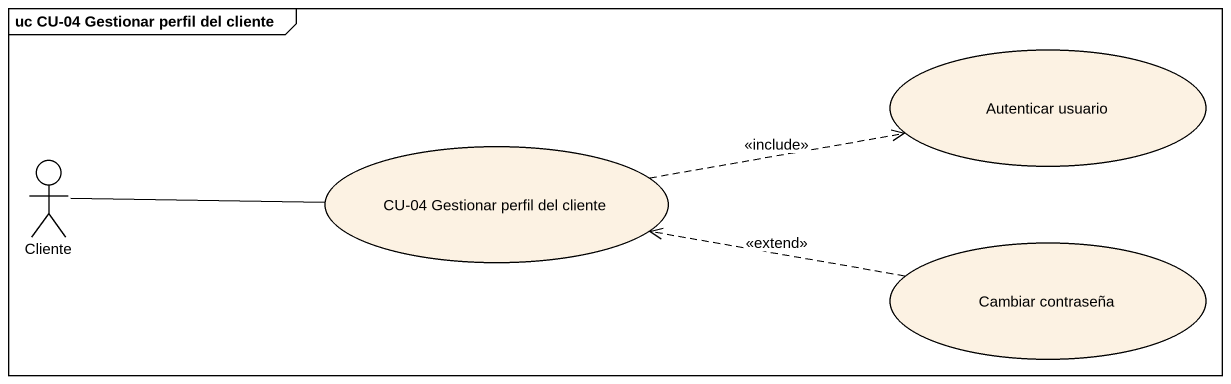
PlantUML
@startuml
mainframe uc CU-04 Gestionar perfil del cliente
usecase "Autenticar usuario" as Autenticar_usuario
usecase "CU-04 Gestionar perfil del cliente" as CU_04_Gestionar_perfil_del
actor Cliente
usecase "Cambiar contraseña" as Cambiar_contraseña
CU_04_Gestionar_perfil_del .right.> Autenticar_usuario : <<include>>
Cliente -right- CU_04_Gestionar_perfil_del
Cambiar_contraseña .left.> CU_04_Gestionar_perfil_del : <<extend>>
@enduml
